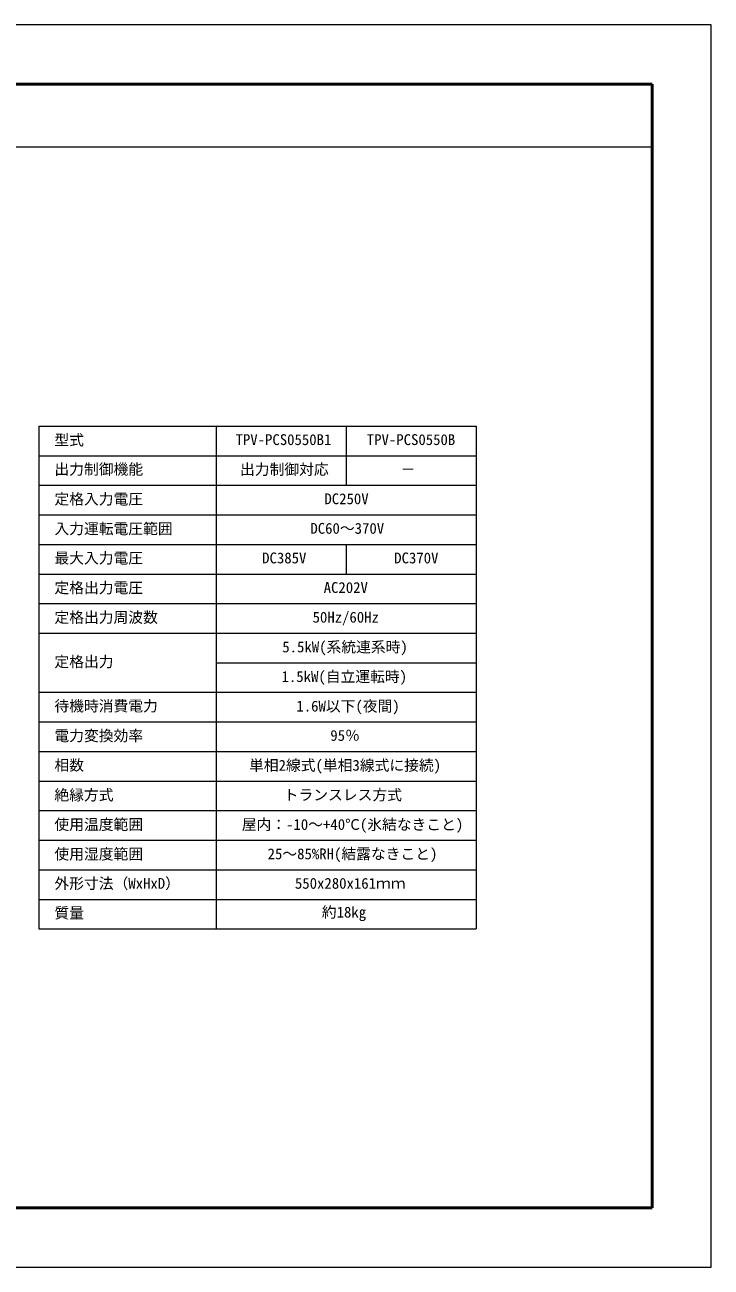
# Model space of a CAD drawing. Units: millimetres, scale not verified. Extents: x -1485 to 1485, y -1050 to 1050.
# Drawn here: x 324 to 1485, y -1050 to 1050 of the extents above; entities that cross this region are included whole.
import ezdxf
from ezdxf.enums import TextEntityAlignment as Align

# ---------------------------------------------------------------- set-up
doc = ezdxf.new("R2010")
doc.units = ezdxf.units.MM
doc.header["$LTSCALE"] = 10
for name, color, linetype, lineweight in [('0-0_0', 7, 'Continuous', 18), ('0-2_用紙枠', 7, 'Continuous', 18), ('0-3_図面枠', 7, 'Continuous', 50)]:
    doc.layers.add(name, color=color, linetype=linetype, lineweight=lineweight)
doc.styles.add('ＭＳ ゴシック', font='')
doc.styles.get('ＭＳ ゴシック').set_extended_font_data('MS Gothic')

msp = doc.modelspace()

# ---------------------------------------------------------------- linework, layer by layer
at = {"layer": '0-0_0'}
for p, q in [((347.42, 371.69), (1087.42, 371.69)), ((347.42, 371.69), (347.42, -478.31)), ((647.42, 371.69), (647.42, -478.31)), ((867.42, 371.69), (867.42, 271.69)), ((1087.42, 371.69), (1087.42, -478.31)), ((347.42, 321.69), (1087.42, 321.69)), ((347.42, 271.69), (1087.42, 271.69)), ((347.42, 221.69), (1087.42, 221.69)), ((347.42, 171.69), (1087.42, 171.69)), ((867.42, 171.69), (867.42, 121.69)), ((347.42, 121.69), (1087.42, 121.69)), ((347.42, 71.69), (1087.42, 71.69)), ((347.42, 21.69), (1087.42, 21.69)), ((647.42, -28.31), (1087.42, -28.31)), ((347.42, -78.31), (1087.42, -78.31)), ((347.42, -128.31), (1087.42, -128.31)), ((347.42, -178.31), (1087.42, -178.31)), ((347.42, -228.31), (1087.42, -228.31)), ((347.42, -278.31), (1087.42, -278.31)), ((347.42, -328.31), (1087.42, -328.31)), ((347.42, -378.31), (1087.42, -378.31)), ((347.42, -428.31), (1087.42, -428.31)), ((347.42, -478.31), (1087.42, -478.31))]:
    msp.add_line(p, q, dxfattribs=at)
at = {"layer": '0-2_用紙枠'}
msp.add_lwpolyline([(-1485.08, -1050), (1484.92, -1050), (1484.92, 1050), (-1485.08, 1050)], close=True, dxfattribs=at)
at = {"layer": '0-3_図面枠'}
for p, q in [((1384.92, 950), (-1285.08, 950)), ((1384.92, -950), (1384.92, 950)), ((-1285.08, -950), (1384.92, -950))]:
    msp.add_line(p, q, dxfattribs=at)
at = {"layer": '0-3_図面枠', "lineweight": 18}
msp.add_line((1384.92, 843.39), (-1285.08, 843.39), dxfattribs=at)

# ---------------------------------------------------------------- texts
at = {"layer": '0-0_0', "style": 'ＭＳ ゴシック'}
for s, p in [('  型式', (348.92, 333.46)), ('TPV-PCS0550B1', (680.29, 334.19)), ('TPV-PCS0550B', (902.31, 334.19)), ('  出力制御機能', (348.92, 284.14)), ('出力制御対応', (687.81, 283.85)), ('－', (959.73, 284.19)), ('  定格入力電圧', (348.92, 233.74)), ('DC250V', (830.65, 234.19)), ('  入力運転電圧範囲', (348.92, 183.63)), ('DC60～370V', (806.92, 184.19)), ('  最大入力電圧', (348.92, 133.97)), ('DC385V', (725.31, 134.19)), ('DC370V', (948.69, 134.19)), ('  定格出力電圧', (348.92, 83.74)), ('AC202V', (829.38, 84.19)), ('  定格出力周波数', (348.92, 33.8)), ('50Hz/60Hz', (810.63, 34.02)), ('5.5kW(系統連系時)', (759.37, -16.2)), ('  定格出力', (348.92, -41.26)), ('1.5kW(自立運転時)', (758.1, -66.37)), ('  待機時消費電力', (348.92, -115.98)), ('1.6W以下(夜間)', (783.19, -116.26)), ('  電力変換効率', (348.92, -166.26)), ('95％', (840.62, -165.86)), ('  相数', (348.92, -216.15)), ('単相2線式(単相3線式に接続)', (703.12, -216.32)), ('  絶縁方式', (348.92, -266.43)), ('トランスレス方式', (761.81, -266.32)), ('  使用温度範囲', (348.92, -316.32)), ('屋内：-10～+40℃(氷結なきこと)', (690.81, -316.37)), ('  使用湿度範囲', (348.92, -366.32)), ('25～85%RH(結露なきこと)', (734.56, -365.98)), ('  外形寸法（WxHxD）', (348.92, -415.98)), ('550x280x161ｍｍ', (780.75, -415.81)), ('  質量', (348.92, -465.98)), ('約18kg', (826.27, -464.54))]:
    msp.add_text(s, height=18.33, dxfattribs=at).set_placement(p, align=Align.BOTTOM_LEFT)

doc.saveas('drawing.dxf')
